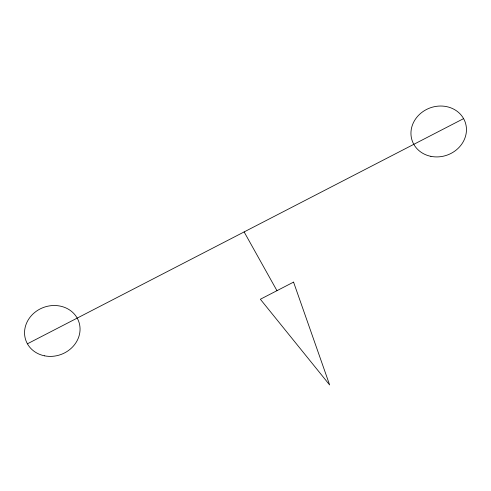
<?xml version="1.0" encoding="UTF-8"?>
<svg xmlns="http://www.w3.org/2000/svg" width="491" height="491" viewBox="0 0 491 491"><rect width="100%" height="100%" fill="white"/><g stroke="black" fill="none" stroke-linecap="round" stroke-linejoin="round"><path stroke-width="0.74" d="M27.404 343.81L463.596 118.626M244.131 231.924L276.961 290.678M293.563 282.11L260.365 299.246L329.651 384.962L293.563 282.11M44.503 355.822A28.079 25.09 -19.7 0 0 79.272 323.182A28.079 25.09 -19.7 0 0 33.13 313.853A28.079 25.09 -19.7 0 0 44.503 355.822M430.895 156.347A28.079 25.09 -19.7 0 0 465.671 123.707A28.079 25.09 -19.7 0 0 419.529 114.378A28.079 25.09 -19.7 0 0 430.895 156.347"/></g></svg>
